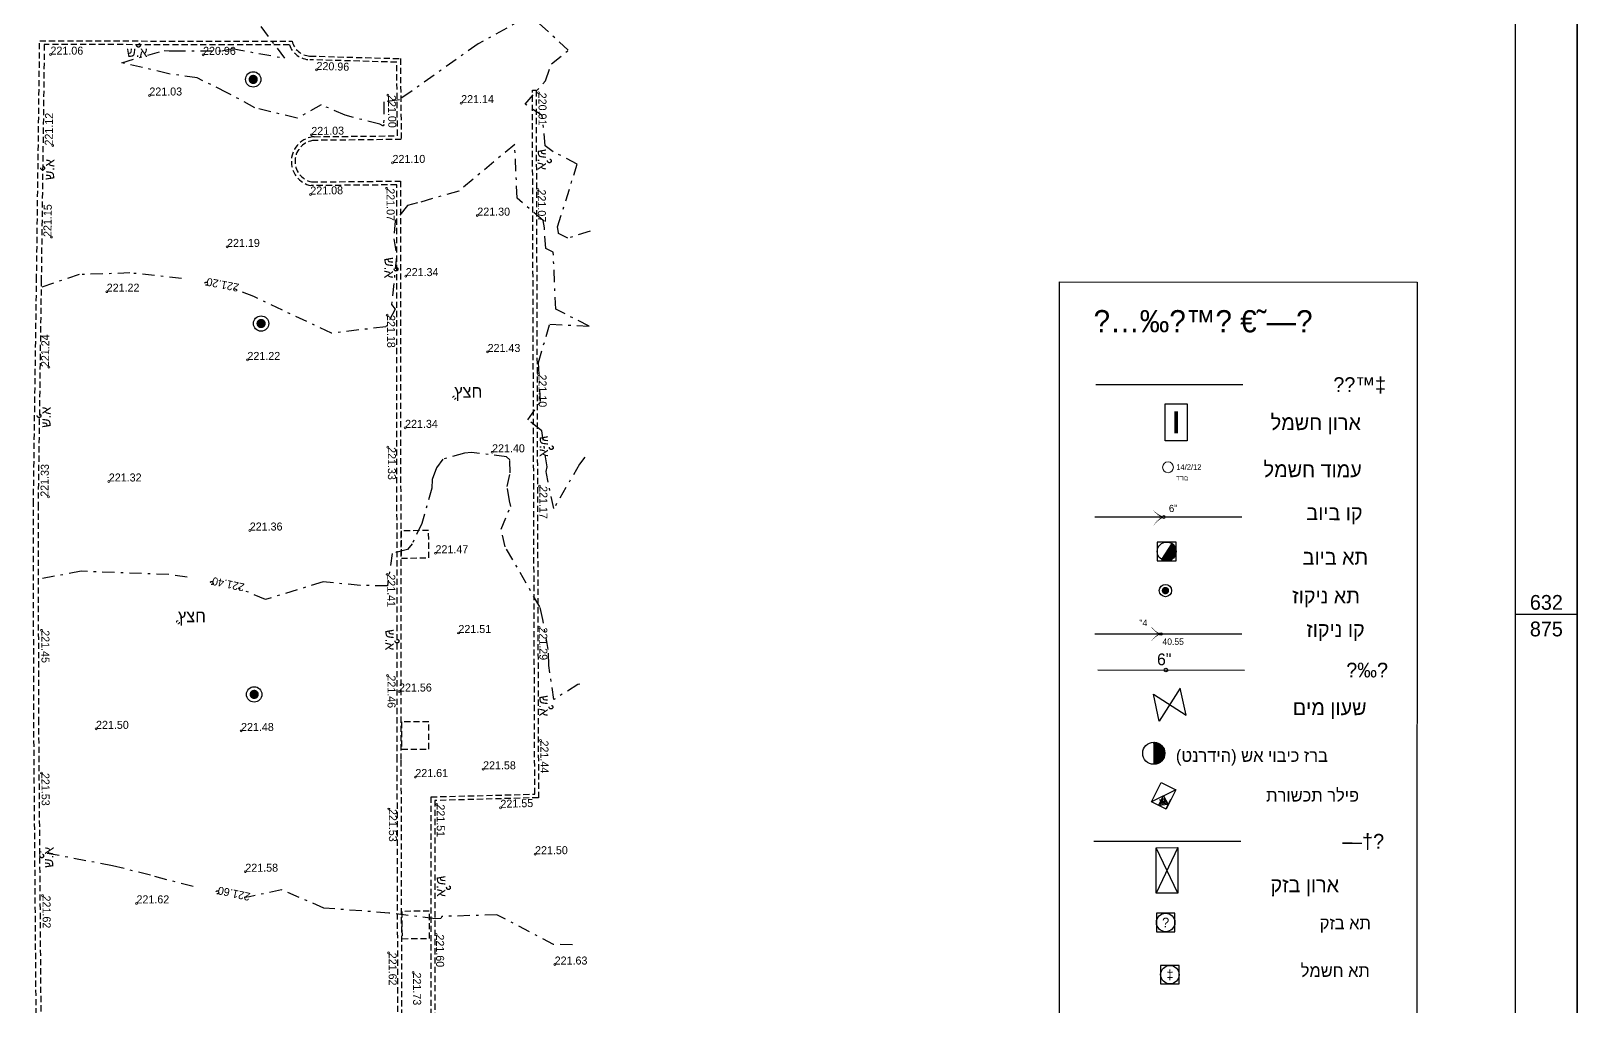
# Model space of a CAD drawing. Extents: x 231979 to 232154, y 632653 to 632930.
# Drawn here: x 232083.1 to 232145.9, y 632859.1 to 632898.7 of the extents above; entities that cross this region are included whole.
import ezdxf
from ezdxf.enums import TextEntityAlignment as Align

# ---------------------------------------------------------------- set-up
doc = ezdxf.new("R2010")
doc.units = 0
doc.header["$MEASUREMENT"] = 0
for name, pattern in [('DASHDOT', [1, 0.5, -0.25, 0, -0.25]), ('DIVIDE2', [0.625, 0.25, -0.125, 0, -0.125, 0, -0.125]), ('HIDDEN', [0.375, 0.25, -0.125])]:
    doc.linetypes.add(name, pattern=pattern)
for name, color, linetype in [('1201', 7, 'Continuous'), ('1202', 7, 'Continuous'), ('1204', 7, 'Continuous'), ('1506', 252, 'DASHDOT'), ('4902', 35, 'Continuous')]:
    doc.layers.add(name, color=color, linetype=linetype)
for name, color, linetype, lineweight in [('1502', 7, 'Continuous', 20), ('2404', 7, 'HIDDEN', 30), ('2407', 7, 'DIVIDE2', 20), ('4402', 1, 'Continuous', 20), ('4801', 29, 'Continuous', 20), ('4903', 35, 'Continuous', 20)]:
    doc.layers.add(name, color=color, linetype=linetype, lineweight=lineweight)
doc.styles.add('GRID', font='txt')
doc.styles.add('hebtext', font='hebtxt.shx')
doc.styles.add('HEBTXT', font='hebtxt.shx')
doc.styles.add('MAVAT_HEBTXT', font='hebtxt.shx')

# ---------------------------------------------------------------- blocks, each defined once
blk = doc.blocks.new('2404')
at = {"color": 2}
blk.add_circle((0, 0), 0.075, dxfattribs=at)
at = {"style": 'hebtext'}
blk.add_attdef('COVER_TYPE', (-1.984369990416034, 0.5704786111980056), '', height=0.39, dxfattribs=at)
blk = doc.blocks.new('4902')
at = {"layer": '4902', "const_width": 0.75}
blk.add_lwpolyline([(-0.375, 0, 1), (0.375, 0, 1)], format="xyb", close=True, dxfattribs=at)
at = {"layer": '4902'}
blk.add_circle((0, 0), 1.25, dxfattribs=at)
at = {"style": 'hebtext', "flags": 1}
for tag, p in [('COVER_DIAM', (3.1617, 50.3265)), ('STRESS', (3.1617, 41.7788)), ('COVER', (3.1617, 33.2311)), ('WIDTH', (3.1617, 24.6834)), ('DIAM', (3.1617, 16.1357)), ('MANH_TYPE', (3.1617, 7.587999999999999)), ('DEPTH', (3.1617, -0.9596999999999996))]:
    blk.add_attdef(tag, p, '', height=1.3, dxfattribs=at)
at = {"style": 'hebtext'}
for tag, p in [('NUMBER', (0.1824071669577698, 1.783871392318956)), ('TL', (2.939, -0.9597)), ('IL', (3.1617, -9.5074))]:
    blk.add_attdef(tag, p, '', height=1.3, dxfattribs=at)
blk = doc.blocks.new('2407')
at = {"color": 2}
blk.add_circle((0, 0), 0.25, dxfattribs=at)
at = {"style": 'hebtext'}
blk.add_attdef('COVER_TYPE', (-10, 1), '', height=1.3, dxfattribs=at)
blk = doc.blocks.new('1502')
blk.add_circle((0, 0), 0.15)
at = {"style": 'hebtext'}
for tag, p in [('METER', (-10.33333333333333, -0.003690037414142866)), ('CENTIMETER', (1, -0.003690039682753943))]:
    blk.add_attdef(tag, p, '', height=1.3, dxfattribs=at)
at = {"style": 'hebtext', "flags": 1}
blk.add_attdef('HEIGHT', (1, -0.003690037414142866), '', height=1.3, dxfattribs=at)
blk = doc.blocks.new('1506')
at = {"color": 2}
blk.add_circle((0, 0), 0.25, dxfattribs=at)
at = {"color": 2, "style": 'hebtext'}
blk.add_attdef('HEIGHT', (-5.333333333333333, -1), '', height=1.3, dxfattribs=at)
blk = doc.blocks.new('4801')
at = {"layer": '4801'}
h = blk.add_hatch(color=256, dxfattribs=at)
edge = h.paths.add_edge_path()
edge.add_arc((1.951796283976446, 4.629683997832347), 5.024289268536314, 218.5861443957757, 247.1405366424412, ccw=False)
edge.add_arc((1.616046051385483, 3.690328592707159), 4.208830611079295, 211.4224145843073, 241.4224186509375)
edge.add_arc((1.818801628223892, -3.933483114227042), 4.509767381639857, 119.4318065499664, 147.2842538676045)
edge.add_arc((2.038908667029899, -4.74471416199888), 5.164248351073208, 113.2542669746959, 141.0190519870867, ccw=False)
at = {"layer": '4801', "const_width": 0.0075}
for points in [[(-1.975546539713823, 1.496082076857419, 0.1194662978093999), (-0.6740707384166209, -1.8e-15)], [(-0.6740707384166209, -1.3e-15, 0.1112868346322247), (-1.975546539713823, -1.496082076857418)]]:
    blk.add_lwpolyline(points, format="xyb", dxfattribs=at)
blk.add_lwpolyline([(3.3e-15, -1.8e-15, -0.1252407565816883), (-1.975546539713821, 1.496082076857424, 0.1316525156389632), (-0.3972408522930739, -0.0057410706290888, 0.1221310861767508), (-1.975546539713823, -1.496082076857418, -0.1217428999724354)], format="xyb", close=True, dxfattribs=at)
at = {"layer": '4801'}
blk.add_circle((0, 0), 0.25, dxfattribs=at)
at = {"layer": '4801', "style": 'hebtext', "text_generation_flag": 4}
blk.add_attdef('NUMBER', (0.2365548572705025, -12.93560612945274), '', height=1.3, rotation=180, dxfattribs=at)
blk.add_attdef('DIAM', (0.2189825421691554, -14.12717828938853), '', height=1.3, dxfattribs=at)
at = {"layer": '4801', "style": 'hebtext', "flags": 1}
for tag, p in [('IL_IN', (0.213213127994984, -19.56644402450326)), ('MATERIAL', (0.0821262136855623, -26.33095549474041)), ('IL_OUT', (0.3043800552032296, -24.66385936254431)), ('SLOPE', (0.1577540958296524, -27.59932109384416))]:
    blk.add_attdef(tag, p, '', height=1.3, dxfattribs=at)
blk = doc.blocks.new('*U41', base_point=(1.230658689674374, -0.0519636970368047))
at = {"color": 0}
for points in [[(0.7512456561167957, 0.9761408712099022), (0.6635266320725535, 1.037763674837019), (-0.4773631639585453, -1.135493481256615), (-0.667287318641702, -1.035349540329616)], [(0.7512456561167957, 0.9761408712099022), (-0.4773631639585453, -1.135493481256615), (-0.0114646758281343, -1.231701910970725)], [(1.214980411389018, -0.202592290627634), (0.7512456561167957, 0.9761408712099022), (-0.0114646758281343, -1.231701910970725)], [(1.138668258284804, 0.4697399640816512), (1.039799840127674, 0.6603312265456209), (0.7512456561167957, 0.9761408712099022), (0.9093376299923724, 0.8308586588347242)], [(1.214980411389018, -0.202592290627634), (1.230658689674374, -0.0519636970368047), (0.7512456561167957, 0.9761408712099022), (1.138668258284804, 0.4697399640816512)], [(1.230658689674374, -0.0519636970368047), (1.230658689674374, 0.0519636970368075), (1.138668258284804, 0.4697399640816512), (1.20293881760789, 0.2648758905089526)], [(-0.4773631639585453, -1.135493481256615), (-0.2729345710959236, -1.201136027343058), (-0.0114646758281343, -1.231701910970725), (-0.0602129994021092, -1.23028266304284)], [(-0.0114646758281343, -1.231701910970725), (0.4320401354000978, -1.153500046677175), (1.214980411389018, -0.202592290627634), (0.9509077560495413, -0.7829402759889207)], [(-0.0114646758281343, -1.231701910970725), (0.0114646758281243, -1.231701910970725), (0.4320401354000978, -1.153500046677175), (0.2251732939102499, -1.210998771258827)], [(0.4320401354000978, -1.153500046677175), (0.6257796559986719, -1.060952806876425), (0.9509077560495413, -0.7829402759889207), (0.8005051784095101, -0.9361690529067596)], [(0.9509077560495413, -0.7829402759889207), (1.072417482704548, -0.6059222549720545), (1.214980411389018, -0.202592290627634), (1.161342346817009, -0.4104935928493177)]]:
    blk.add_solid(points, dxfattribs=at)
blk = doc.blocks.new('4402')
at = {"layer": '4402'}
blk.add_circle((0, 0), 1.25, dxfattribs=at)
at = {"style": 'hebtext'}
for tag, p in [('NUMBER', (1.926328270313546, -0.5935718600585302)), ('NAME', (1.926328270313546, -3.016633827444001))]:
    blk.add_attdef(tag, p, '', height=1.3, dxfattribs=at)
blk = doc.blocks.new('4901')
at = {"layer": '4903'}
h = blk.add_hatch(color=256, dxfattribs=at)
edge = h.paths.add_edge_path()
edge.add_arc((1.951796283976446, 4.629683997832347), 5.024289268536314, 218.5861443957757, 247.1405366424412, ccw=False)
edge.add_arc((1.616046051385483, 3.690328592707159), 4.208830611079295, 211.4224145843073, 241.4224186509375)
edge.add_arc((1.818801628223892, -3.933483114227042), 4.509767381639857, 119.4318065499664, 147.2842538676045)
edge.add_arc((2.038908667029899, -4.74471416199888), 5.164248351073208, 113.2542669746959, 141.0190519870867, ccw=False)
at = {"color": 2}
blk.add_circle((0, 0), 0.25, dxfattribs=at)
at = {"layer": '4903', "const_width": 0.0075}
for points in [[(-1.975546539713823, 1.496082076857419, 0.1194662978093999), (-0.6740707384166209, -1.8e-15)], [(-0.6740707384166209, -1.3e-15, 0.1112868346322247), (-1.975546539713823, -1.496082076857418)]]:
    blk.add_lwpolyline(points, format="xyb", dxfattribs=at)
blk.add_lwpolyline([(3.3e-15, -1.8e-15, -0.1252407565816883), (-1.975546539713821, 1.496082076857424, 0.1316525156389632), (-0.3972408522930739, -0.0057410706290888, 0.1221310861767508), (-1.975546539713823, -1.496082076857418, -0.1217428999724354)], format="xyb", close=True, dxfattribs=at)
at = {"style": 'hebtext', "flags": 1}
for tag, p in [('IL_IN', (0.1277446691366748, 3.518070583290988)), ('PIPE_MAT', (0.175152483096852, 0.226599222846688)), ('PIPE_THIC', (0.2062282525813375, -12.74177255381483)), ('PIPE_CLASS', (0.0459627353114742, -16.18300968208355)), ('IL_OUT', (-0.0278954019175215, -19.41826806773289)), ('SLOPE', (-0.0708356709045033, -22.41330185088621))]:
    blk.add_attdef(tag, p, '', height=1.3, dxfattribs=at)
at = {"style": 'hebtext'}
for tag, p in [('DIAM', (0.1814395546448509, -2.716303495175347)), ('NUMBER', (0.1573966967470823, -5.882207080245358)), ('LENGTH', (0.0762934010063647, -9.516623899045138))]:
    blk.add_attdef(tag, p, '', height=1.3, dxfattribs=at)

msp = doc.modelspace()

# ---------------------------------------------------------------- hatches: boundary and pattern name
at = {"layer": '1204'}
h = msp.add_hatch(dxfattribs=at)
h.set_pattern_fill('ANSI31', color=5, scale=0.0059999999998399, style=0)
h.set_pattern_definition([(45, (231853.057700194, 632717.2820977528), (-0.0134703841812444, 0.0134703841812444), [])])
h.paths.add_polyline_path([(232129.1258628371, 632869.3536835117, 0.4142135623730951), (232128.6758628372, 632869.8036835118), (232128.6758628372, 632868.9036835118, 0.4142135623730951)])

# ---------------------------------------------------------------- linework, layer by layer
at = {"layer": '1201'}
msp.add_line((232143.3685432622, 632875), (232145.8685432622, 632875), dxfattribs=at)
msp.add_lwpolyline([(231981.5109711, 632655.38768859), (232143.3685432622, 632655.38768859), (232143.3685432622, 632927.88768859), (231981.5109711, 632927.88768859)], close=True, dxfattribs=at)
msp.add_lwpolyline([(231981.5109711, 632655.38768859), (232143.3685432622, 632655.38768859), (232143.3685432622, 632927.88768859), (231981.5109711, 632927.88768859), (231981.5109711, 632655.38768859)], dxfattribs=at)
at = {"layer": '1202', "const_width": 0.075}
msp.add_lwpolyline([(231979.0109711, 632652.88768859), (232145.8685432622, 632652.88768859), (232145.8685432622, 632930.38768859), (231979.0109711, 632930.38768859), (231979.0109711, 632652.88768859)], dxfattribs=at)
at = {"layer": '1204'}
msp.add_lwpolyline([(232124.8440968453, 632888.4997091804), (232139.37425258, 632888.490814106), (232139.3638860635, 632852.5938745663), (232124.8440968453, 632852.5938745663)], close=True, dxfattribs=at)
at = {"layer": '1204', "color": 1}
msp.add_lwpolyline([(232126.3210789665, 632884.3305931468), (232132.2873142426, 632884.3272217923)], dxfattribs=at)
for points in [[(232129.1310447436, 632883.541716419), (232130.0310427064, 632883.5436314329), (232130.0342343962, 632882.0436348285), (232129.1342364334, 632882.0417198146)], [(232129.7042343807, 632860.7338055017), (232128.9542345212, 632860.7342646366), (232128.9537753861, 632859.984264777), (232129.7037752455, 632859.9838056421)]]:
    msp.add_lwpolyline(points, close=True, dxfattribs=at)
at = {"layer": '1204', "color": 1, "const_width": 0.1500000000029571}
msp.add_lwpolyline([(232129.581682063, 632883.2426746051), (232129.5835970768, 632882.3426766425)], dxfattribs=at)
at = {"layer": '1204', "color": 29}
for points in [[(232126.2849037098, 632878.9545887111), (232132.2511389858, 632878.9512173568)], [(232129.4054504688, 632877.8712006008), (232128.9905160797, 632877.2255606469)]]:
    msp.add_lwpolyline(points, dxfattribs=at)
msp.add_lwpolyline([(232129.5817677581, 632877.1640830485), (232129.5821643659, 632877.929787949), (232128.8126050945, 632877.930186553), (232128.8122084866, 632877.1644816528)], close=True, dxfattribs=at)
msp.add_lwpolyline([(232129.5819581275, 632877.5316169908), (232129.5819748979, 632877.5639943815, 0.2446433032628448), (232129.4054504688, 632877.8712006008), (232128.9905160797, 632877.2255606469, 0.1417364557809968), (232129.1947984357, 632877.1642834849), (232129.2019418128, 632877.1642797848, 0.3992067370255515)], format="xyb", close=True, dxfattribs=at)
at = {"layer": '1204', "color": 35}
msp.add_lwpolyline([(232126.2849037098, 632874.2088650159), (232132.2511389858, 632874.2054936616)], dxfattribs=at)
at = {"layer": '1204', "color": 5}
msp.add_lwpolyline([(232126.3995288482, 632872.7359266701), (232132.3657641243, 632872.7325553158)], dxfattribs=at)
msp.add_lwpolyline([(232129.7486061434, 632871.9950843306), (232128.8997639416, 632870.6599855148), (232128.6566356345, 632871.7519560236), (232129.9917344505, 632870.9031138219)], close=True, dxfattribs=at)
at = {"layer": '1204'}
msp.add_lwpolyline([(232128.6758628372, 632869.8036835118), (232128.6758628372, 632868.9036835118)], dxfattribs=at)
at = {"layer": '1204', "color": 6}
for points in [[(232128.9779564463, 632868.1652960652), (232129.570905188, 632867.8667230713), (232129.1728078626, 632867.0761247493), (232128.5798591212, 632867.3746977431)], [(232129.261883097, 632867.2755353469), (232128.8720718747, 632867.2279279365), (232129.0680104019, 632867.6170505482)], [(232129.1917329806, 632867.3108586875), (232128.9475955763, 632867.2810422922), (232129.0703112228, 632867.5247484869)], [(232129.1215829938, 632867.3461819628), (232129.0231192777, 632867.3341566483), (232129.0726120435, 632867.4324464255)], [(232128.7701490321, 632865.5160944196), (232129.6526044661, 632865.5179721067), (232129.6565339628, 632863.6712288365), (232128.7740785288, 632863.6693511496)], [(232129.5323131925, 632862.8532046073), (232128.782313333, 632862.8536637425), (232128.781854198, 632862.1036638829), (232129.5318540574, 632862.1032047477)]]:
    msp.add_lwpolyline(points, close=True, dxfattribs=at)
for points in [[(232129.570905188, 632867.8667230713), (232128.5798591212, 632867.3746977431)], [(232128.9700411383, 632867.4224892424), (232128.9019446813, 632867.4567784846)], [(232129.3598523607, 632867.4700966526), (232129.1639138334, 632867.080974041)], [(232126.2413435638, 632865.7827579847), (232132.2075788398, 632865.7793866304)], [(232129.6565339628, 632863.6712288365), (232128.7701490321, 632865.5160944196)], [(232129.6526044661, 632865.5179721067), (232128.7740785288, 632863.6693511496)]]:
    msp.add_lwpolyline(points, dxfattribs=at)
at = {"layer": '1204', "color": 29}
msp.add_circle((232129.1985688789, 632877.5480042722), 0.3837393112223689, dxfattribs=at)
at = {"layer": '1204', "color": 5}
for centre, radius in [((232129.1669274318, 632872.7336927643), 0.0742803067157329), ((232128.6758628372, 632869.3536835117), 0.4499999999879947)]:
    msp.add_circle(centre, radius, dxfattribs=at)
at = {"layer": '1204', "color": 6}
msp.add_ellipse((232129.1570836952, 632862.478434245, 217.5389999936881), major_axis=(0.2653273220367327, 0.2650026644826944), ratio=0.999999999999714, start_param=5.497787143781995, end_param=11.78097245096158, dxfattribs=at)
at = {"layer": '1204', "color": 1}
msp.add_ellipse((232129.3290048834, 632860.3590351393, 290.0519999915841), major_axis=(0.2653273220367327, 0.2650026644826944), ratio=0.999999999999714, start_param=5.497787143781995, end_param=11.78097245096158, dxfattribs=at)
at = {"layer": '1506'}
for points, elevation in [([(232103.360331912, 632899.336403023), (232101.240467145, 632898.168233393), (232098.039340747, 632895.897254121), (232097.4074, 632895.812), (232097.396771935, 632894.909799839), (232097.40620166, 632894.878187012), (232097.376235566, 632894.830027054), (232097.361251005, 632894.841869041), (232097.239380747, 632894.898156609), (232095.840557247, 632895.262823026), (232094.858274415, 632895.688781293), (232093.884098361, 632895.147196721), (232092.169152053, 632895.569843507), (232091.045909736, 632896.181763554), (232089.819806794, 632896.788515924), (232088.667962149, 632896.949620269), (232086.758959289, 632897.400137676), (232088.476576123, 632897.894540197), (232088.67953243, 632897.878746047), (232088.853079696, 632897.882354839), (232090.839261059, 632897.87913343), (232091.246987227, 632897.970701959), (232093.382472471, 632897.585257662), (232091.952222222, 632899.488777778)], 221), ([(232105.7783270677, 632890.5635618101), (232104.88176277, 632890.2726435871), (232104.500086115, 632890.466606098), (232104.498035061, 632890.498619703), (232104.460644797, 632890.735924016), (232105.262221851, 632893.28506306), (232104.283607389, 632893.78325861), (232103.962833539, 632894.027289766), (232103.833024755, 632895.255639351), (232103.14579073, 632895.713232391), (232103.96377736, 632896.6678681921), (232104.215258372, 632897.34807072), (232104.895969862, 632897.904303429), (232103.61123049, 632899.083469296)], 221), ([(232105.5736059286, 632881.3831996246), (232105.353049734, 632881.091515098), (232104.306409762, 632879.292555051), (232104.007554418, 632880.71430416), (232103.994238281, 632880.79665625), (232104.034031289, 632880.9816065329), (232103.819990972, 632882.447575495), (232103.769166926, 632882.483961385), (232103.258107925, 632882.890290254), (232103.771172451, 632883.634097652), (232103.680928317, 632885.222443455), (232104.144889734, 632886.783811487), (232105.749857143, 632886.703298834), (232104.385825151, 632887.384101339), (232104.284294991, 632889.7015713571), (232103.977749073, 632889.857353523), (232103.924471714, 632890.688926436), (232103.876202292, 632890.995277363), (232102.822690759, 632891.895463219), (232102.717966012, 632894.078981809), (232100.443571429, 632892.184428571), (232098.774947803, 632891.702817983), (232098.369053655, 632891.5968713979), (232097.864378668, 632890.976273366), (232097.811879104, 632890.249766964), (232097.920330229, 632889.521978197), (232097.715009271, 632887.577011125), (232097.862011171, 632887.392230037), (232097.480500626, 632886.669824781), (232095.273428035, 632886.416281602), (232092.126077966, 632887.897786441), (232091.272313615, 632888.235452317)], 221.2), ([(232089.190030229, 632888.6335671439), (232087.094947911, 632888.859695605), (232085.028867188, 632888.791632812), (232083.4858936257, 632888.2763751913)], 221.2), ([(232105.3680351161, 632872.16473532), (232105.287238411, 632872.147049255), (232104.309492255, 632871.530427409), (232104.100556725, 632872.913527485), (232104.081406623, 632873.560703995), (232103.85783189, 632874.78028355), (232103.739385234, 632875.304555522), (232102.336026341, 632877.730060071), (232102.165352128, 632878.449665561), (232102.556667267, 632879.376931023), (232102.508239177, 632879.607318715), (232102.414238281, 632880.18865625), (232102.532213861, 632880.7369841579), (232102.5236, 632881.26757561), (232102.384112971, 632881.3945481171), (232100.959319292, 632881.574352322), (232100.675531289, 632881.537694618), (232099.802101051, 632881.291592398), (232099.540735981, 632880.938949557), (232099.371873811, 632880.471997146), (232099.358716049, 632880.125689986), (232098.942633006, 632878.685294805), (232098.550962983, 632877.861034871), (232098.368901367, 632877.632557617), (232097.743090671, 632877.4697619879), (232097.55250142, 632876.149977854), (232096.449225822, 632876.167455869), (232094.934400832, 632876.3124699029), (232092.603597337, 632875.599900343), (232091.494425489, 632876.0624064071)], 221.4), ([(232089.419702802, 632876.49821059), (232088.667255464, 632876.6115946639), (232085.111226562, 632876.742096875), (232083.3680856756, 632876.4187747171)], 221.4), ([(232089.654508871, 632863.9369802921), (232087.921613182, 632864.393948735), (232086.382625488, 632864.7848002929), (232083.4214385867, 632865.3451742904)], 221.6), ([(232105.0622442571, 632861.5723381243), (232104.297971831, 632861.586185916), (232101.999498232, 632862.7930066279), (232099.755627366, 632862.71959814), (232099.720714844, 632862.634984375), (232099.4886757, 632862.631853658), (232097.608355118, 632862.859527559), (232094.97381172, 632863.066705914), (232093.252885767, 632863.80156748), (232091.951886058, 632863.523700637), (232091.72675015, 632863.489525719)], 221.6)]:
    msp.add_lwpolyline(points, dxfattribs=dict(at, elevation=elevation))
at = {"layer": '2404'}
for points in [[(232083.3284827174, 632853.1189328594), (232083.1888994348, 632870.742646008), (232083.1726170464, 632879.4630421135), (232083.3002357504, 632888.572225712), (232083.4276800766, 632898.2898673641), (232093.6793005035, 632898.2714655956, 0.3390519503952351), (232094.40063873, 632897.6710280253), (232098.0754421017, 632897.5669398856), (232098.1111769665, 632894.2830710547), (232094.5867148131, 632894.2447180677, 0.8634518044549974), (232094.4695662197, 632892.5566276218), (232098.0759347868, 632892.5918251394), (232098.0985153652, 632869.0667110437), (232098.1465919815, 632849.6949860499)], [(232097.9962152819, 632849.8465851542), (232097.9485155439, 632869.0664529209), (232097.9260801059, 632892.4403554404), (232094.4547520727, 632892.4064758945, -0.8734031960057952), (232094.5803222455, 632894.3946573851), (232097.9595536526, 632894.4314299799), (232097.9270204185, 632897.4210837428), (232094.3955255802, 632897.5211126943, -0.3028933683140818), (232093.567680633, 632898.1216657128), (232083.6155089207, 632898.1395299677), (232083.4900035908, 632888.5697369565), (232083.3624036879, 632879.4618899226), (232083.3786821909, 632870.7435747355), (232083.5182631565, 632853.1201541343)]]:
    msp.add_lwpolyline(points, format="xyb", dxfattribs=at)
msp.add_lwpolyline([(232099.3439010883, 632849.7170930814), (232099.3208383282, 632867.5795595509), (232103.5341152631, 632867.6912247747), (232103.4373549765, 632896.2821363469), (232103.5873541175, 632896.2826439893), (232103.684610447, 632867.5451607031), (232099.4710270514, 632867.4334873571), (232099.4937081329, 632849.8666368967)], dxfattribs=at)
for points in [[(232099.2233237278, 632878.3961607447), (232098.1078070721, 632878.3888279534), (232098.1151036025, 632877.2788275697), (232099.2306202582, 632877.286160361)], [(232099.2309366192, 632870.6327293627), (232098.1154199636, 632870.6253965714), (232098.122716494, 632869.5153961877), (232099.2382331497, 632869.522728979)], [(232099.2519632928, 632862.9370560604), (232098.1364466372, 632862.9297232691), (232098.1437431676, 632861.8197228854), (232099.2592598232, 632861.8270556767)]]:
    msp.add_lwpolyline(points, close=True, dxfattribs=at)

# ---------------------------------------------------------------- block references
at = {"layer": '1204'}
ref = msp.add_blockref('4402', (232129.2522259827, 632880.9677735585), dxfattribs=dict(at, xscale=0.1758553742614075, yscale=0.1758553742614075, zscale=0.1758553742614075, rotation=359.9649246537383))
ref.add_attrib('NAME', 'דדוב', (232129.5906563419, 632880.437075008), dxfattribs={"layer": '0', "height": 0.1799999999947772, "rotation": 359.9649246585581, "style": 'HEBTXT'})
ref.add_attrib('NUMBER', '14/2/12', (232129.590917197, 632880.8631833972), dxfattribs={"layer": '0', "height": 0.2286119865008749, "rotation": 359.9649246585581, "style": 'hebtext'})
ref = msp.add_blockref('4801', (232129.0856152851, 632878.9468690776), dxfattribs=dict(at, xscale=0.2249999999686835, yscale=0.2249999999686835, zscale=0.2249999999686835, rotation=2.897282045465834))
ref.add_attrib('DIAM', '6"', (232129.2954882688, 632879.1445063505), dxfattribs={"layer": '4801', "height": 0.2924999999592885, "rotation": 2.897282045465835, "style": 'hebtext'})
at = {"layer": '1204', "color": 29, "xscale": 0.3115385999822528, "yscale": 0.3115385999822528, "zscale": 0.3115385999822528, "rotation": 359.9703228366236}
msp.add_blockref('*U41', (232129.5819581275, 632877.5316169908), dxfattribs=at)
at = {"layer": '1204', "xscale": 0.2000000000116415, "yscale": 0.2000000000116415, "zscale": 0.2000000000116415}
msp.add_blockref('4902', (232129.1495042409, 632875.9583918201), dxfattribs=at)
at = {"layer": '1204', "color": 35}
ref = msp.add_blockref('4901', (232128.9611466096, 632874.1971975313), dxfattribs=dict(at, xscale=0.2000000001777852, yscale=0.2000000001777852, zscale=0.2000000001777852, rotation=359.9676238562955))
ref.add_attrib('DIAM', "''4", (232128.0876411488, 632874.5224795969), dxfattribs={"layer": '0', "color": 35, "height": 0.2600000002571059, "rotation": 359.9676238544041, "style": 'hebtext'})
ref.add_attrib('LENGTH', '40.55', (232129.027613065, 632873.7559520868), dxfattribs={"layer": '0', "color": 35, "height": 0.2600000002571059, "rotation": 359.9676238544041, "style": 'hebtext'})
at = {"layer": '1502'}
ref = msp.add_blockref('1502', (232083.8663664544, 632897.7290562001, 221.0577545166), dxfattribs=dict(at, xscale=0.25, yscale=0.25, zscale=0.25))
ref.add_attrib('HEIGHT', '221.06', (232083.8663664544, 632897.7290562001, 221.0577545166), dxfattribs={"layer": '0', "height": 0.325, "rotation": 359.8971539999999, "style": 'hebtext'})
ref = msp.add_blockref('1502', (232090.0617302215, 632897.7201898762, 220.9647064209), dxfattribs=dict(at, xscale=0.25, yscale=0.25, zscale=0.25))
ref.add_attrib('HEIGHT', '220.96', (232090.0617302215, 632897.7201898762, 220.9647064209), dxfattribs={"layer": '0', "height": 0.325, "rotation": 359.8971539999999, "style": 'hebtext'})
ref = msp.add_blockref('1502', (232094.6652338933, 632897.1090776587, 220.9605712891), dxfattribs=dict(at, xscale=0.25, yscale=0.25, zscale=0.25))
ref.add_attrib('HEIGHT', '220.96', (232094.6652338933, 632897.1090776587, 220.9605712891), dxfattribs={"layer": '0', "height": 0.325, "rotation": 358.3775410000176, "style": 'hebtext'})
ref = msp.add_blockref('1502', (232087.8814323085, 632896.0678544105, 221.0339813232), dxfattribs=dict(at, xscale=0.25, yscale=0.25, zscale=0.25))
ref.add_attrib('HEIGHT', '221.03', (232087.8814323085, 632896.0678544105, 221.0339813232), dxfattribs={"layer": '0', "height": 0.325, "style": 'hebtext'})
ref = msp.add_blockref('1502', (232097.5714913151, 632896.0830562158, 220.9982757568), dxfattribs=dict(at, xscale=0.25, yscale=0.25, zscale=0.25))
ref.add_attrib('HEIGHT', '221.00', (232097.5714913151, 632896.0830562158, 220.9982757568), dxfattribs={"layer": '0', "height": 0.325, "rotation": 270.6234650009213, "style": 'hebtext'})
ref = msp.add_blockref('1502', (232100.5446965377, 632895.7590498463, 221.1390533447), dxfattribs=dict(at, xscale=0.25, yscale=0.25, zscale=0.25))
ref.add_attrib('HEIGHT', '221.14', (232100.5446965377, 632895.7590498463, 221.1390533447), dxfattribs={"layer": '0', "height": 0.325, "style": 'hebtext'})
ref = msp.add_blockref('1502', (232103.6844177832, 632896.1805284945, 220.9115142822), dxfattribs=dict(at, xscale=0.25, yscale=0.25, zscale=0.25))
ref.add_attrib('HEIGHT', '220.91', (232103.6844177832, 632896.1805284945, 220.9115142822), dxfattribs={"layer": '0', "height": 0.325, "rotation": 270.1939049983951, "style": 'hebtext'})
ref = msp.add_blockref('1502', (232083.955815423, 632894.033775441, 221.123916626), dxfattribs=dict(at, xscale=0.25, yscale=0.25, zscale=0.25))
ref.add_attrib('HEIGHT', '221.12', (232083.955815423, 632894.033775441, 221.123916626), dxfattribs={"layer": '0', "height": 0.325, "rotation": 89.24862399759388, "style": 'hebtext'})
ref = msp.add_blockref('1502', (232094.4603554014, 632894.465262705, 221.0318756104), dxfattribs=dict(at, xscale=0.25, yscale=0.25, zscale=0.25))
ref.add_attrib('HEIGHT', '221.03', (232094.4603554014, 632894.465262705, 221.0318756104), dxfattribs={"layer": '0', "height": 0.325, "rotation": 0.6234650000053843, "style": 'hebtext'})
ref = msp.add_blockref('1502', (232097.7575222829, 632893.329930434, 221.0983886719), dxfattribs=dict(at, xscale=0.25, yscale=0.25, zscale=0.25))
ref.add_attrib('HEIGHT', '221.10', (232097.7575222829, 632893.329930434, 221.0983886719), dxfattribs={"layer": '0', "height": 0.325, "style": 'hebtext'})
ref = msp.add_blockref('1502', (232094.4207910351, 632892.0451071683, 221.0777130127), dxfattribs=dict(at, xscale=0.25, yscale=0.25, zscale=0.25))
ref.add_attrib('HEIGHT', '221.08', (232094.4207910351, 632892.0451071683, 221.0777130127), dxfattribs={"layer": '0', "height": 0.325, "rotation": 0.5591789999880233, "style": 'hebtext'})
ref = msp.add_blockref('1502', (232097.5172633537, 632892.3002525071, 221.0717773438), dxfattribs=dict(at, xscale=0.25, yscale=0.25, zscale=0.25))
ref.add_attrib('HEIGHT', '221.07', (232097.5172633537, 632892.3002525071, 221.0717773438), dxfattribs={"layer": '0', "height": 0.325, "rotation": 270.0549950007697, "style": 'hebtext'})
ref = msp.add_blockref('1502', (232103.657589322, 632892.2488894083, 221.0723419189), dxfattribs=dict(at, xscale=0.25, yscale=0.25, zscale=0.25))
ref.add_attrib('HEIGHT', '221.07', (232103.657589322, 632892.2488894083, 221.0723419189), dxfattribs={"layer": '0', "height": 0.325, "rotation": 270.1939049983951, "style": 'hebtext'})
ref = msp.add_blockref('1502', (232083.9017639646, 632890.3198097055, 221.1507873535), dxfattribs=dict(at, xscale=0.25, yscale=0.25, zscale=0.25))
ref.add_attrib('HEIGHT', '221.15', (232083.9017639646, 632890.3198097055, 221.1507873535), dxfattribs={"layer": '0', "height": 0.325, "rotation": 89.24862399759388, "style": 'hebtext'})
ref = msp.add_blockref('1502', (232101.2009480477, 632891.188126221, 221.3002166748), dxfattribs=dict(at, xscale=0.25, yscale=0.25, zscale=0.25))
ref.add_attrib('HEIGHT', '221.30', (232101.2009480477, 632891.188126221, 221.3002166748), dxfattribs={"layer": '0', "height": 0.325, "style": 'hebtext'})
ref = msp.add_blockref('1502', (232091.0376620131, 632889.9182003239, 221.1850280762), dxfattribs=dict(at, xscale=0.25, yscale=0.25, zscale=0.25))
ref.add_attrib('HEIGHT', '221.19', (232091.0376620131, 632889.9182003239, 221.1850280762), dxfattribs={"layer": '0', "height": 0.325, "style": 'hebtext'})
ref = msp.add_blockref('1502', (232098.2940574434, 632888.732887245, 221.3402709961), dxfattribs=dict(at, xscale=0.25, yscale=0.25, zscale=0.25))
ref.add_attrib('HEIGHT', '221.34', (232098.2940574434, 632888.732887245, 221.3402709961), dxfattribs={"layer": '0', "height": 0.325, "style": 'hebtext'})
ref = msp.add_blockref('1502', (232086.1491353827, 632888.0992885517, 221.2167510986), dxfattribs=dict(at, xscale=0.25, yscale=0.25, zscale=0.25))
ref.add_attrib('HEIGHT', '221.22', (232086.1491353827, 632888.0992885517, 221.2167510986), dxfattribs={"layer": '0', "height": 0.325, "style": 'hebtext'})
ref = msp.add_blockref('1502', (232097.5383225883, 632887.1500944754, 221.1817016602), dxfattribs=dict(at, xscale=0.25, yscale=0.25, zscale=0.25))
ref.add_attrib('HEIGHT', '221.18', (232097.5383225883, 632887.1500944754, 221.1817016602), dxfattribs={"layer": '0', "height": 0.325, "rotation": 270.0549950007697, "style": 'hebtext'})
ref = msp.add_blockref('1502', (232083.8029222658, 632885.0345785207, 221.2408599854), dxfattribs=dict(at, xscale=0.25, yscale=0.25, zscale=0.25))
ref.add_attrib('HEIGHT', '221.24', (232083.8029222658, 632885.0345785207, 221.2408599854), dxfattribs={"layer": '0', "height": 0.325, "rotation": 89.19734499707228, "style": 'hebtext'})
ref = msp.add_blockref('1502', (232101.6188610649, 632885.6507787434, 221.4283752441), dxfattribs=dict(at, xscale=0.25, yscale=0.25, zscale=0.25))
ref.add_attrib('HEIGHT', '221.43', (232101.6188610649, 632885.6507787434, 221.4283752441), dxfattribs={"layer": '0', "height": 0.325, "style": 'hebtext'})
ref = msp.add_blockref('1502', (232091.8657152379, 632885.3276134705, 221.2213134766), dxfattribs=dict(at, xscale=0.25, yscale=0.25, zscale=0.25))
ref.add_attrib('HEIGHT', '221.22', (232091.8657152379, 632885.3276134705, 221.2213134766), dxfattribs={"layer": '0', "height": 0.325, "style": 'hebtext'})
ref = msp.add_blockref('1502', (232103.686992651, 632884.7343604652, 221.0988616943), dxfattribs=dict(at, xscale=0.25, yscale=0.25, zscale=0.25))
ref.add_attrib('HEIGHT', '221.10', (232103.686992651, 632884.7343604652, 221.0988616943), dxfattribs={"layer": '0', "height": 0.325, "rotation": 270.1939049983951, "style": 'hebtext'})
ref = msp.add_blockref('1502', (232098.2679378799, 632882.5686702417, 221.3414764404), dxfattribs=dict(at, xscale=0.25, yscale=0.25, zscale=0.25))
ref.add_attrib('HEIGHT', '221.34', (232098.2679378799, 632882.5686702417, 221.3414764404), dxfattribs={"layer": '0', "height": 0.325, "style": 'hebtext'})
ref = msp.add_blockref('1502', (232101.8016980099, 632881.5761268259, 221.3969573975), dxfattribs=dict(at, xscale=0.25, yscale=0.25, zscale=0.25))
ref.add_attrib('HEIGHT', '221.40', (232101.8016980099, 632881.5761268259, 221.3969573975), dxfattribs={"layer": '0', "height": 0.325, "style": 'hebtext'})
ref = msp.add_blockref('1502', (232097.5682900347, 632881.785345631, 221.3292694092), dxfattribs=dict(at, xscale=0.25, yscale=0.25, zscale=0.25))
ref.add_attrib('HEIGHT', '221.33', (232097.5682900347, 632881.785345631, 221.3292694092), dxfattribs={"layer": '0', "height": 0.325, "rotation": 270.0549950007697, "style": 'hebtext'})
ref = msp.add_blockref('1502', (232083.7819772392, 632879.7672196106, 221.3290863037), dxfattribs=dict(at, xscale=0.25, yscale=0.25, zscale=0.25))
ref.add_attrib('HEIGHT', '221.33', (232083.7819772392, 632879.7672196106, 221.3290863037), dxfattribs={"layer": '0', "height": 0.325, "rotation": 89.19734499707228, "style": 'hebtext'})
ref = msp.add_blockref('1502', (232086.235750229, 632880.3905672319, 221.3207702637), dxfattribs=dict(at, xscale=0.25, yscale=0.25, zscale=0.25))
ref.add_attrib('HEIGHT', '221.32', (232086.235750229, 632880.3905672319, 221.3207702637), dxfattribs={"layer": '0', "height": 0.325, "style": 'hebtext'})
ref = msp.add_blockref('1502', (232103.7214211251, 632880.2019218792, 221.1672515869), dxfattribs=dict(at, xscale=0.25, yscale=0.25, zscale=0.25))
ref.add_attrib('HEIGHT', '221.17', (232103.7214211251, 632880.2019218792, 221.1672515869), dxfattribs={"layer": '0', "height": 0.325, "rotation": 270.1939049983951, "style": 'hebtext'})
ref = msp.add_blockref('1502', (232091.9599491318, 632878.3984257672, 221.3600311279), dxfattribs=dict(at, xscale=0.25, yscale=0.25, zscale=0.25))
ref.add_attrib('HEIGHT', '221.36', (232091.9599491318, 632878.3984257672, 221.3600311279), dxfattribs={"layer": '0', "height": 0.325, "style": 'hebtext'})
ref = msp.add_blockref('1502', (232099.5031764155, 632877.4753553448, 221.4694519043), dxfattribs=dict(at, xscale=0.25, yscale=0.25, zscale=0.25))
ref.add_attrib('HEIGHT', '221.47', (232099.5031764155, 632877.4753553448, 221.4694519043), dxfattribs={"layer": '0', "height": 0.325, "style": 'hebtext'})
ref = msp.add_blockref('1502', (232097.5432888991, 632876.6193255977, 221.4116668701), dxfattribs=dict(at, xscale=0.25, yscale=0.25, zscale=0.25))
ref.add_attrib('HEIGHT', '221.41', (232097.5432888991, 632876.6193255977, 221.4116668701), dxfattribs={"layer": '0', "height": 0.325, "rotation": 270.0549950007697, "style": 'hebtext'})
ref = msp.add_blockref('1502', (232083.4973297587, 632874.3471748359, 221.4461364746), dxfattribs=dict(at, xscale=0.25, yscale=0.25, zscale=0.25))
ref.add_attrib('HEIGHT', '221.45', (232083.4973297587, 632874.3471748359, 221.4461364746), dxfattribs={"layer": '0', "height": 0.325, "rotation": 270.1069800011143, "style": 'hebtext'})
ref = msp.add_blockref('1502', (232100.4336934419, 632874.2365294618, 221.5057983398), dxfattribs=dict(at, xscale=0.25, yscale=0.25, zscale=0.25))
ref.add_attrib('HEIGHT', '221.51', (232100.4336934419, 632874.2365294618, 221.5057983398), dxfattribs={"layer": '0', "height": 0.325, "style": 'hebtext'})
ref = msp.add_blockref('1502', (232103.7160083655, 632874.4642002856, 221.2896118164), dxfattribs=dict(at, xscale=0.25, yscale=0.25, zscale=0.25))
ref.add_attrib('HEIGHT', '221.29', (232103.7160083655, 632874.4642002856, 221.2896118164), dxfattribs={"layer": '0', "height": 0.325, "rotation": 270.1939049983951, "style": 'hebtext'})
ref = msp.add_blockref('1502', (232097.5545020332, 632872.5158556167, 221.4610595703), dxfattribs=dict(at, xscale=0.25, yscale=0.25, zscale=0.25))
ref.add_attrib('HEIGHT', '221.46', (232097.5545020332, 632872.5158556167, 221.4610595703), dxfattribs={"layer": '0', "height": 0.325, "rotation": 270.0549950007697, "style": 'hebtext'})
ref = msp.add_blockref('1502', (232098.0219803394, 632871.8596491766, 221.5574493408), dxfattribs=dict(at, xscale=0.25, yscale=0.25, zscale=0.25))
ref.add_attrib('HEIGHT', '221.56', (232098.0219803394, 632871.8596491766, 221.5574493408), dxfattribs={"layer": '0', "height": 0.325, "style": 'hebtext'})
ref = msp.add_blockref('1502', (232085.7160611513, 632870.3432450622, 221.4994659424), dxfattribs=dict(at, xscale=0.25, yscale=0.25, zscale=0.25))
ref.add_attrib('HEIGHT', '221.50', (232085.7160611513, 632870.3432450622, 221.4994659424), dxfattribs={"layer": '0', "height": 0.325, "style": 'hebtext'})
ref = msp.add_blockref('1502', (232091.6058706991, 632870.2566302159, 221.480682373), dxfattribs=dict(at, xscale=0.25, yscale=0.25, zscale=0.25))
ref.add_attrib('HEIGHT', '221.48', (232091.6058706991, 632870.2566302159, 221.480682373), dxfattribs={"layer": '0', "height": 0.325, "style": 'hebtext'})
ref = msp.add_blockref('1502', (232103.7644601786, 632869.8666256358, 221.4431762695), dxfattribs=dict(at, xscale=0.25, yscale=0.25, zscale=0.25))
ref.add_attrib('HEIGHT', '221.44', (232103.7644601786, 632869.8666256358, 221.4431762695), dxfattribs={"layer": '0', "height": 0.325, "rotation": 270.1939049983951, "style": 'hebtext'})
ref = msp.add_blockref('1502', (232098.6836826825, 632868.3857472213, 221.6052703857), dxfattribs=dict(at, xscale=0.25, yscale=0.25, zscale=0.25))
ref.add_attrib('HEIGHT', '221.61', (232098.6836826825, 632868.3857472213, 221.6052703857), dxfattribs={"layer": '0', "height": 0.325, "style": 'hebtext'})
ref = msp.add_blockref('1502', (232101.4360241199, 632868.6991819842, 221.5837860107), dxfattribs=dict(at, xscale=0.25, yscale=0.25, zscale=0.25))
ref.add_attrib('HEIGHT', '221.58', (232101.4360241199, 632868.6991819842, 221.5837860107), dxfattribs={"layer": '0', "height": 0.325, "style": 'hebtext'})
ref = msp.add_blockref('1502', (232083.4978177377, 632868.5498199201, 221.5344543457), dxfattribs=dict(at, xscale=0.25, yscale=0.25, zscale=0.25))
ref.add_attrib('HEIGHT', '221.53', (232083.4978177377, 632868.5498199201, 221.5344543457), dxfattribs={"layer": '0', "height": 0.325, "rotation": 270.4537839996228, "style": 'hebtext'})
ref = msp.add_blockref('1502', (232102.1448164292, 632867.1340436188, 221.5520629883), dxfattribs=dict(at, xscale=0.25, yscale=0.25, zscale=0.25))
ref.add_attrib('HEIGHT', '221.55', (232102.1448164292, 632867.1340436188, 221.5520629883), dxfattribs={"layer": '0', "height": 0.325, "rotation": 1.518165000010377, "style": 'hebtext'})
ref = msp.add_blockref('1502', (232097.6083700667, 632867.0880490047, 221.5268859863), dxfattribs=dict(at, xscale=0.25, yscale=0.25, zscale=0.25))
ref.add_attrib('HEIGHT', '221.53', (232097.6083700667, 632867.0880490047, 221.5268859863), dxfattribs={"layer": '0', "height": 0.325, "rotation": 270.1421960000137, "style": 'hebtext'})
ref = msp.add_blockref('1502', (232099.5503706508, 632867.2762341761, 221.5054473877), dxfattribs=dict(at, xscale=0.25, yscale=0.25, zscale=0.25))
ref.add_attrib('HEIGHT', '221.51', (232099.5503706508, 632867.2762341761, 221.5054473877), dxfattribs={"layer": '0', "height": 0.325, "rotation": 270.0739759985271, "style": 'hebtext'})
ref = msp.add_blockref('1502', (232103.5459969637, 632865.2517496682, 221.5002441406), dxfattribs=dict(at, xscale=0.25, yscale=0.25, zscale=0.25))
ref.add_attrib('HEIGHT', '221.50', (232103.5459969637, 632865.2517496682, 221.5002441406), dxfattribs={"layer": '0', "height": 0.325, "style": 'hebtext'})
ref = msp.add_blockref('1502', (232091.7791003916, 632864.5400503607, 221.5790252686), dxfattribs=dict(at, xscale=0.25, yscale=0.25, zscale=0.25))
ref.add_attrib('HEIGHT', '221.58', (232091.7791003916, 632864.5400503607, 221.5790252686), dxfattribs={"layer": '0', "height": 0.325, "style": 'hebtext'})
ref = msp.add_blockref('1502', (232083.5412893965, 632863.5693249821, 221.6151428223), dxfattribs=dict(at, xscale=0.25, yscale=0.25, zscale=0.25))
ref.add_attrib('HEIGHT', '221.62', (232083.5412893965, 632863.5693249821, 221.6151428223), dxfattribs={"layer": '0', "height": 0.325, "rotation": 270.4537839996228, "style": 'hebtext'})
ref = msp.add_blockref('1502', (232087.3596274074, 632863.254318146, 221.6200408936), dxfattribs=dict(at, xscale=0.25, yscale=0.25, zscale=0.25))
ref.add_attrib('HEIGHT', '221.62', (232087.3596274074, 632863.254318146, 221.6200408936), dxfattribs={"layer": '0', "height": 0.325, "style": 'hebtext'})
ref = msp.add_blockref('1502', (232099.5261170575, 632861.9914129225, 221.597076416), dxfattribs=dict(at, xscale=0.25, yscale=0.25, zscale=0.25))
ref.add_attrib('HEIGHT', '221.60', (232099.5261170575, 632861.9914129225, 221.597076416), dxfattribs={"layer": '0', "height": 0.325, "rotation": 270.0739759985271, "style": 'hebtext'})
ref = msp.add_blockref('1502', (232097.5991746048, 632861.2480934885, 221.6239624023), dxfattribs=dict(at, xscale=0.25, yscale=0.25, zscale=0.25))
ref.add_attrib('HEIGHT', '221.62', (232097.5991746048, 632861.2480934885, 221.6239624023), dxfattribs={"layer": '0', "height": 0.325, "rotation": 270.1421960000137, "style": 'hebtext'})
ref = msp.add_blockref('1502', (232104.342710766, 632860.7702345303, 221.6274414062), dxfattribs=dict(at, xscale=0.25, yscale=0.25, zscale=0.25))
ref.add_attrib('HEIGHT', '221.63', (232104.342710766, 632860.7702345303, 221.6274414062), dxfattribs={"layer": '0', "height": 0.325, "style": 'hebtext'})
ref = msp.add_blockref('1502', (232098.5914400516, 632860.4440398258, 221.7327423096), dxfattribs=dict(at, xscale=0.25, yscale=0.25, zscale=0.25))
ref.add_attrib('HEIGHT', '221.73', (232098.5914400516, 632860.4440398258, 221.7327423096), dxfattribs={"layer": '0', "height": 0.325, "rotation": 270.1421960000137, "style": 'hebtext'})
at = {"layer": '1506', "xscale": 0.25, "yscale": 0.25, "zscale": 0.25}
for p, rotation, values in [((232090.1862568873, 632888.4227348105, 221.2), 169, {'HEIGHT': '221.20'}), ((232090.4119429998, 632876.2693498799, 221.4), 168, {'HEIGHT': '221.40'}), ((232090.6454474918, 632863.7025481367, 221.6), 168, {'HEIGHT': '221.60'})]:
    msp.add_blockref('1506', p, dxfattribs=dict(at, rotation=rotation)).add_auto_attribs(values)
at = {"layer": '2404'}
ref = msp.add_blockref('2404', (232087.4381337559, 632898.1089906156, 502.174), dxfattribs=dict(at, rotation=359.897153751721))
ref.add_attrib('COVER_TYPE', 'ש.א', (232086.9561409832, 632897.6367677223, 502.174), dxfattribs={"layer": '0', "height": 0.39, "rotation": 359.8971537576944, "style": 'hebtext'})
ref = msp.add_blockref('2404', (232104.1292642623, 632893.4117436645, 502.174), dxfattribs=dict(at, rotation=270.193905751721))
ref.add_attrib('COVER_TYPE', 'ש.א', (232103.6545513289, 632893.8912841997, 502.174), dxfattribs={"layer": '0', "height": 0.3899999999999999, "rotation": 270.1939057554479, "style": 'hebtext'})
ref = msp.add_blockref('2404', (232083.5483945089, 632893.1202898977, 502.174), dxfattribs=dict(at, rotation=89.24862375172098))
ref.add_attrib('COVER_TYPE', 'ש.א', (232084.0151316001, 632892.6329830318, 502.174), dxfattribs={"layer": '0', "height": 0.39, "rotation": 89.24862375744696, "style": 'hebtext'})
ref = msp.add_blockref('2404', (232097.9038361451, 632889.0148060638, 502.174), dxfattribs=dict(at, rotation=270.054995751721))
ref.add_attrib('COVER_TYPE', 'ש.א', (232097.4302872215, 632889.4954961, 502.174), dxfattribs={"layer": '0', "height": 0.39, "rotation": 270.0549957578328, "style": 'hebtext'})
ref = msp.add_blockref('2404', (232083.401762018, 632883.060891525, 502.174), dxfattribs=dict(at, rotation=89.24862375172098))
ref.add_attrib('COVER_TYPE', 'ש.א', (232083.8684991092, 632882.5735846591, 502.174), dxfattribs={"layer": '0', "height": 0.39, "rotation": 89.24862375744696, "style": 'hebtext'})
ref = msp.add_blockref('2404', (232104.2069325189, 632881.7647864288, 502.174), dxfattribs=dict(at, rotation=270.193905751721))
ref.add_attrib('COVER_TYPE', 'ש.א', (232103.7322195856, 632882.2443269638, 502.174), dxfattribs={"layer": '0', "height": 0.3899999999999999, "rotation": 270.1939057554479, "style": 'hebtext'})
ref = msp.add_blockref('2404', (232097.9419815654, 632873.905471519, 502.174), dxfattribs=dict(at, rotation=270.054995751721))
ref.add_attrib('COVER_TYPE', 'ש.א', (232097.4684326419, 632874.3861615552, 502.174), dxfattribs={"layer": '0', "height": 0.39, "rotation": 270.0549957578328, "style": 'hebtext'})
ref = msp.add_blockref('2404', (232104.1928330412, 632871.2255504173, 502.174), dxfattribs=dict(at, rotation=270.193905751721))
ref.add_attrib('COVER_TYPE', 'ש.א', (232103.7181201078, 632871.7050909525, 502.174), dxfattribs={"layer": '0', "height": 0.3899999999999999, "rotation": 270.1939057554479, "style": 'hebtext'})
ref = msp.add_blockref('2404', (232083.5137791492, 632865.1816622935, 502.174), dxfattribs=dict(at, rotation=89.24862375172098))
ref.add_attrib('COVER_TYPE', 'ש.א', (232083.9805162404, 632864.6943554276, 502.174), dxfattribs={"layer": '0', "height": 0.39, "rotation": 89.24862375744696, "style": 'hebtext'})
ref = msp.add_blockref('2404', (232100.0298705589, 632863.8938596421, 502.174), dxfattribs=dict(at, rotation=270.0739757517209))
ref.add_attrib('COVER_TYPE', 'ש.א', (232099.5561624261, 632864.3743927825, 502.174), dxfattribs={"layer": '0', "height": 0.39, "rotation": 270.0739757550684, "style": 'hebtext'})
at = {"layer": '2407'}
ref = msp.add_blockref('2407', (232100.2635373166, 632883.7903544372), dxfattribs=dict(at, xscale=0.250000000036641, yscale=0.250000000036641, zscale=0.250000000036641, rotation=309.9909162536397))
ref.add_attrib('NAME', 'ץצח', (232100.2635373166, 632883.7903544372), dxfattribs={"layer": '0', "height": 0.5, "rotation": 0.03155610205578135, "style": 'MAVAT_HEBTXT'})
ref = msp.add_blockref('2407', (232089.0392075846, 632874.6732280712), dxfattribs=dict(at, xscale=0.250000000036641, yscale=0.250000000036641, zscale=0.250000000036641, rotation=309.9909162536397))
ref.add_attrib('NAME', 'ץצח', (232089.0392075846, 632874.6732280712), dxfattribs={"layer": '0', "height": 0.5, "rotation": 0.03155610205578135, "style": 'MAVAT_HEBTXT'})
at = {"layer": '4902', "xscale": 0.25, "yscale": 0.25, "zscale": 0.25}
for p in [(232092.0996573075, 632896.7221493553), (232092.4195084912, 632886.8060782483), (232092.1391559177, 632871.7428117114)]:
    msp.add_blockref('4902', p, dxfattribs=at)

# ---------------------------------------------------------------- texts
at = {"layer": '1201', "style": 'GRID'}
msp.add_text('632', height=0.6, dxfattribs=at).set_placement((232144.6185432622, 632875), align=Align.BOTTOM_CENTER)
msp.add_text('875', height=0.6, dxfattribs=at).set_placement((232144.6185432622, 632874.7), align=Align.TOP_CENTER)
at = {"layer": '1204', "style": 'HEBTXT'}
for s, height, p in [('\x9a…‰\x9a™\x9a €˜—\x8e', 0.8999999999738864, (232135.125716055, 632886.4480622715)), ('\x8c\x8e™‡', 0.5999999999825909, (232138.1079547913, 632884.0239326616)), ('\x8d‰\x8e', 0.5999999999825909, (232138.186404673, 632872.4292661854)), ('—†\x81', 0.5999999999825909, (232138.0282193885, 632865.4760974998))]:
    msp.add_text(s, height=height, rotation=359.9676237447637, dxfattribs=at).set_placement(p, align=Align.RIGHT)
for s, height, p in [('למשח ןורא', 0.5999999999825909, (232133.4243154241, 632882.477289473)), ('למשח דומע', 0.5999999999825909, (232133.1360245504, 632880.56697385)), ('בויב וק', 0.5999999999825909, (232134.8720258021, 632878.8201836466)), ('בויב את', 0.5999999999825909, (232134.7223487274, 632877.0124127751)), ('זוקינ את', 0.5999999999825909, (232134.3014542923, 632875.4376557101)), ('זוקינ וק', 0.5999999999825909, (232134.8720258021, 632874.0744599514)), ('םימ ןועש', 0.5999999999825909, (232134.3180057866, 632870.9029368861)), ('(טנרדיה) שא יוביכ זרב', 0.4996188419156756, (232129.5726119648, 632869.0040898446)), ('תרושכת רליפ', 0.4996188419156756, (232133.2418148888, 632867.3883376503)), ('קזב ןורא', 0.5999999999825909, (232133.4146081183, 632863.7097161908)), ('קזב את', 0.4996188419156756, (232135.4146512365, 632862.2022714926)), (' למשח את', 0.4996188419156756, (232134.4551319419, 632860.2661783809))]:
    msp.add_text(s, height=height, rotation=359.9676237447637, dxfattribs=at).set_placement(p)
at = {"layer": '1204', "color": 5, "style": 'HEBTXT'}
msp.add_text('6"', height=0.4789062385051702, rotation=359.9703228315921, dxfattribs=at).set_placement((232128.806670216, 632872.9270502457))
at = {"layer": '1204', "color": 6, "style": 'hebtext'}
msp.add_text('\x81', height=0.3900000000407527, rotation=359.9649246585581, dxfattribs=at).set_placement((232129.1570836952, 632862.478434245, 217.5389999936881), align=Align.MIDDLE_CENTER)
at = {"layer": '1204', "color": 1, "style": 'hebtext'}
msp.add_text('‡', height=0.3900000000407527, rotation=359.9649246585581, dxfattribs=at).set_placement((232129.3290048834, 632860.3590351393, 290.0519999915841), align=Align.MIDDLE_CENTER)

doc.saveas('drawing.dxf')
